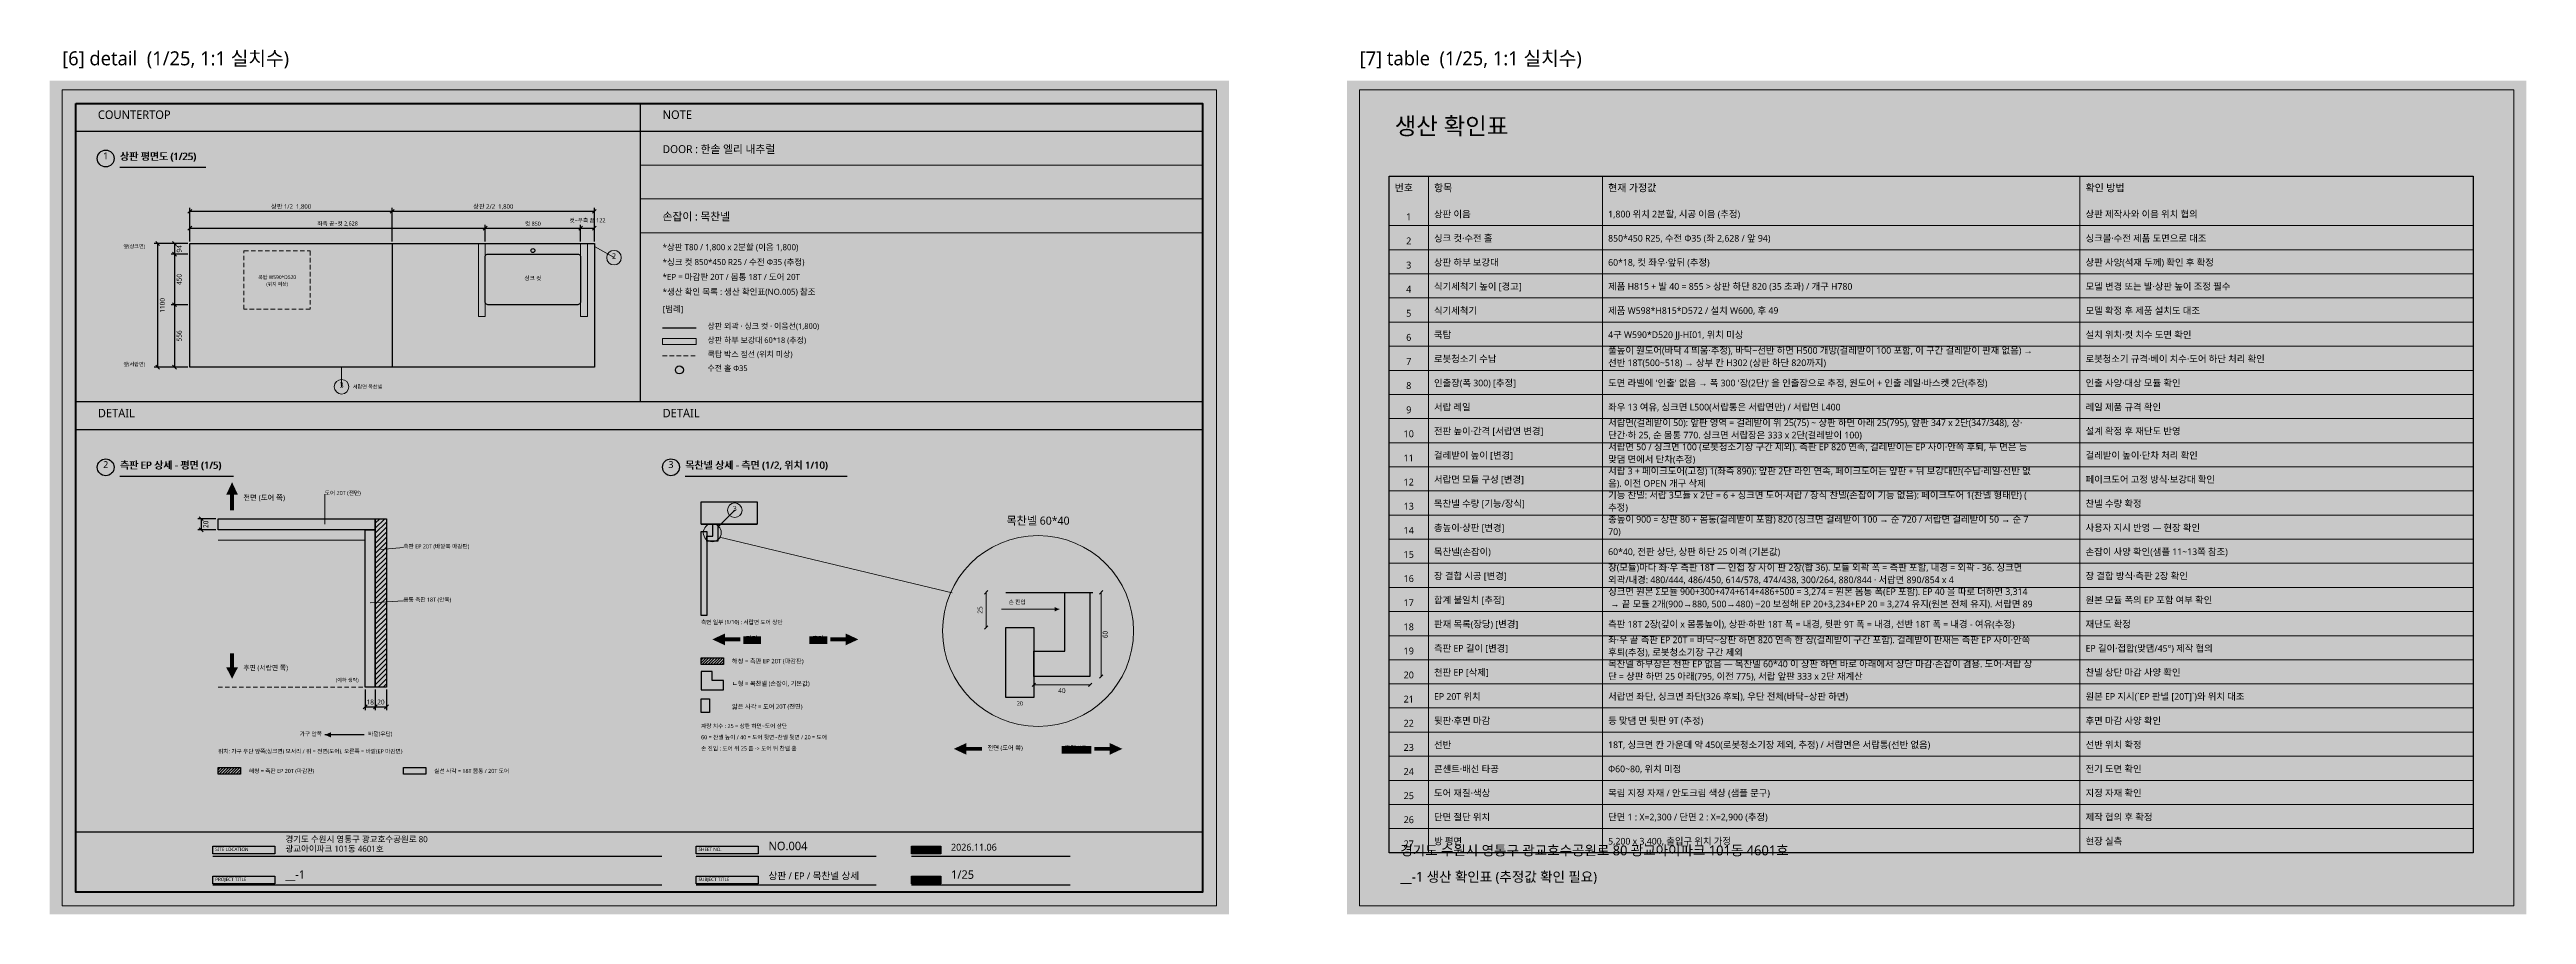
# Model space of a CAD drawing. Header units: millimetres. Extents: x 0 to 77490, y 0 to 7704.
# Drawn here: x 55440 to 77490, y 0 to 7704 of the extents above; entities that cross this region are included whole.
import ezdxf
from ezdxf.enums import TextEntityAlignment as Align

# ---------------------------------------------------------------- set-up
doc = ezdxf.new("R2010")
doc.units = ezdxf.units.MM
doc.header["$LTSCALE"] = 25
doc.layers.add('BG', color=7, linetype='Continuous', lineweight=0)
for name, color, linetype, lineweight, true_color in [('DIM', 7, 'Continuous', 13, 0x969696), ('FRAME', 7, 'Continuous', 100, 0x000000), ('NOTE_BLUE', 7, 'Continuous', 9, 0x0000ff), ('NOTE_RED', 7, 'Continuous', 25, 0xde0038), ('OUTLINE', 7, 'Continuous', 25, 0x000000), ('TEXT', 7, 'Continuous', 13, 0x000000), ('THIN', 7, 'Continuous', 5, 0x6e6e6e)]:
    doc.layers.add(name, color=color, linetype=linetype, lineweight=lineweight, true_color=true_color)
doc.layers.add('SHEET_FRAME_INFO', color=8, linetype='Continuous')
doc.styles.add('MALGUN', font='malgun.ttf')
doc.dimstyles.new('KAB', dxfattribs={"dimscale": 25, "dimtxt": 1.73, "dimasz": 0, "dimexe": 1.2, "dimexo": 0.8, "dimgap": 0.8, "dimtad": 1, "dimdec": 0, "dimtxsty": 'MALGUN', "dimtsz": 0.7, "dimcen": 2.5, "dimclrd": 256, "dimclre": 256, "dimclrt": 256, "dimazin": 3, "dimtfac": 1, "dimtmove": 0, "dimatfit": 3})

# ---------------------------------------------------------------- blocks, each defined once
blk = doc.blocks.new('FRAME_SHEET6')
at = {"layer": 'FRAME', "true_color": 0x555555}
h = blk.add_hatch(color=7, dxfattribs=at)
h.dxf.hatch_style = 1
h.paths.add_polyline_path([(1455, 607.5), (2005, 607.5), (2005, 540), (1455, 540)])
h = blk.add_hatch(color=7, dxfattribs=at)
h.dxf.hatch_style = 1
h.paths.add_polyline_path([(5757.5, 607.5), (6307.5, 607.5), (6307.5, 540), (5757.5, 540)])
h = blk.add_hatch(color=7, dxfattribs=at)
h.dxf.hatch_style = 1
h.paths.add_polyline_path([(7672.5, 607.5), (7935, 607.5), (7935, 540), (7672.5, 540)])
h = blk.add_hatch(color=7, dxfattribs=at)
h.dxf.hatch_style = 1
h.paths.add_polyline_path([(1455, 340), (2005, 340), (2005, 272.5), (1455, 272.5)])
h = blk.add_hatch(color=7, dxfattribs=at)
h.dxf.hatch_style = 1
h.paths.add_polyline_path([(5757.5, 340), (6307.5, 340), (6307.5, 272.5), (5757.5, 272.5)])
h = blk.add_hatch(color=7, dxfattribs=at)
h.dxf.hatch_style = 1
h.paths.add_polyline_path([(7672.5, 340), (7935, 340), (7935, 272.5), (7672.5, 272.5)])
at = {"layer": 'FRAME', "lineweight": 25, "true_color": 0x000000}
for p, q in [((5257.5, 7210), (5257.5, 4567.5)), ((235, 6975), (10265, 6975)), ((235, 4567.5), (10265, 4567.5)), ((235, 4320), (10265, 4320)), ((235, 737.5), (10265, 737.5))]:
    blk.add_line(p, q, dxfattribs=at)
at = {"layer": 'FRAME', "lineweight": 13, "true_color": 0x000000}
for p, q in [((5257.5, 6672.5), (10265, 6672.5)), ((5257.5, 6372.5), (10265, 6372.5)), ((5257.5, 6070), (10265, 6070))]:
    blk.add_line(p, q, dxfattribs=at)
blk.add_lwpolyline([(112.5, 7345), (10387.5, 7345), (10387.5, 77.5), (112.5, 77.5)], close=True, dxfattribs=at)
at = {"layer": 'FRAME', "lineweight": 100, "true_color": 0x000000}
blk.add_lwpolyline([(235, 7222.5), (10265, 7222.5), (10265, 200), (235, 200)], close=True, dxfattribs=at)
at = {"layer": 'OUTLINE', "lineweight": 25, "true_color": 0x000000}
for p, q in [((1455, 520), (5450, 520)), ((5757.5, 520), (7357.5, 520)), ((7672.5, 520), (9085, 520)), ((1455, 265), (5450, 265)), ((5757.5, 265), (7357.5, 265)), ((7672.5, 265), (9085, 265))]:
    blk.add_line(p, q, dxfattribs=at)
for points in [[(1455, 607.5), (2005, 607.5), (2005, 540), (1455, 540)], [(5757.5, 607.5), (6307.5, 607.5), (6307.5, 540), (5757.5, 540)], [(7672.5, 607.5), (7935, 607.5), (7935, 540), (7672.5, 540)], [(1455, 340), (2005, 340), (2005, 272.5), (1455, 272.5)], [(5757.5, 340), (6307.5, 340), (6307.5, 272.5), (5757.5, 272.5)], [(7672.5, 340), (7935, 340), (7935, 272.5), (7672.5, 272.5)]]:
    blk.add_lwpolyline(points, close=True, dxfattribs=at)
at = {"layer": 'TEXT', "true_color": 0x000000, "style": 'MALGUN'}
for s, height, p in [('COUNTERTOP', 75.6, (430, 7062.5)), ('NOTE', 75.6, (5457.5, 7062.5)), ('DETAIL', 75.6, (430, 4405)), ('DETAIL', 75.6, (5457.5, 4405)), ('경기도 수원시 영통구 광교호수공원로 80', 54, (2100, 627.5)), ('광교아이파크 101동 4601호', 54, (2100, 542.5)), ('NO.004', 75.6, (6400, 550)), ('2026.11.06', 61.2, (8025, 550)), ('__-1', 75.6, (2100, 295)), ('상판 / EP / 목찬넬 상세', 61.2, (6400, 295)), ('1/25', 75.6, (8025, 295))]:
    blk.add_text(s, height=height, dxfattribs=at).set_placement(p, align=Align.BOTTOM_LEFT)
at = {"layer": 'TEXT', "true_color": 0xffffff, "style": 'MALGUN'}
for s, p in [('SITE LOCATION', (1475, 556.25)), ('SHEET NO.', (5777.5, 556.25)), ('DATE', (7692.5, 556.25)), ('PROJECT TITLE', (1475, 288.75)), ('SUBJECT TITLE', (5777.5, 288.75)), ('SCALE', (7692.5, 288.75))]:
    blk.add_text(s, height=30.6, dxfattribs=at).set_placement(p, align=Align.BOTTOM_LEFT)
blk = doc.blocks.new('NOTE_S6')
at = {"layer": 'NOTE_BLUE', "true_color": 0x0000ff, "style": 'MALGUN'}
blk.add_text('*EP = 마감판 20T / 몸통 18T / 도어 20T', height=54, dxfattribs=at).set_placement((5457.5, 5635), align=Align.BOTTOM_LEFT)
at = {"layer": 'NOTE_RED', "true_color": 0xde0038, "style": 'MALGUN'}
for s, height, p in [('손잡이 : 목찬넬', 70.2, (5457.5, 6160)), ('*싱크 컷 850*450 R25 / 수전 Φ35 (추정)', 54, (5457.5, 5767.5))]:
    blk.add_text(s, height=height, dxfattribs=at).set_placement(p, align=Align.BOTTOM_LEFT)
at = {"layer": 'TEXT', "true_color": 0x000000, "style": 'MALGUN'}
for s, height, p in [('DOOR : 한솔 엘리 내추럴', 70.2, (5457.5, 6760)), ('*상판 T80 / 1,800 x 2분할 (이음 1,800)', 54, (5457.5, 5900)), ('*생산 확인 목록 : 생산 확인표(NO.005) 참조', 54, (5457.5, 5502.5))]:
    blk.add_text(s, height=height, dxfattribs=at).set_placement(p, align=Align.BOTTOM_LEFT)
blk = doc.blocks.new('LEGEND_S6')
at = {"layer": 'NOTE_BLUE', "lineweight": 9, "true_color": 0x0000ff}
blk.add_lwpolyline([(5457.5, 5130), (5757.5, 5130), (5757.5, 5075), (5457.5, 5075)], close=True, dxfattribs=at)
at = {"layer": 'NOTE_RED', "lineweight": 13, "true_color": 0xde0038}
for p, q in [((5457.5, 4975), (5497.5, 4975)), ((5520, 4975), (5560, 4975)), ((5582.5, 4975), (5622.5, 4975)), ((5645, 4975), (5685, 4975)), ((5707.5, 4975), (5747.5, 4975))]:
    blk.add_line(p, q, dxfattribs=at)
at = {"layer": 'OUTLINE', "lineweight": 25, "true_color": 0x000000}
blk.add_line((5457.5, 5225), (5757.5, 5225), dxfattribs=at)
blk.add_circle((5607.5, 4850), 35, dxfattribs=at)
at = {"layer": 'TEXT', "true_color": 0x000000, "style": 'MALGUN'}
for s, height, p in [('[범례]', 54, (5457.5, 5350)), ('상판 외곽 · 싱크 컷 · 이음선(1,800)', 50.4, (5857.5, 5200)), ('상판 하부 보강대 60*18 (추정)', 50.4, (5857.5, 5075)), ('쿡탑 박스 점선 (위치 미상)', 50.4, (5857.5, 4950)), ('수전 홀 Φ35', 50.4, (5857.5, 4825))]:
    blk.add_text(s, height=height, dxfattribs=at).set_placement(p, align=Align.BOTTOM_LEFT)
blk = doc.blocks.new('DETAIL_CHANNEL_S6')
at = {"layer": 'OUTLINE', "true_color": 0x0000ff}
h = blk.add_hatch(color=7, dxfattribs=at)
h.dxf.hatch_style = 1
h.paths.add_polyline_path([(8988, 2719), (8948, 2739), (8948, 2699)])
at = {"layer": 'OUTLINE', "true_color": 0x000000}
h = blk.add_hatch(color=7, dxfattribs=at)
h.dxf.hatch_style = 1
h.paths.add_polyline_path([(6150, 2467), (6012, 2467), (6012, 2502), (5900, 2450), (6012, 2398), (6012, 2433), (6150, 2433)])
at = {"layer": 'OUTLINE', "true_color": 0xe1e1e1}
h = blk.add_hatch(color=7, dxfattribs=at)
h.dxf.hatch_style = 1
h.paths.add_polyline_path([(6175, 2477), (6335, 2477), (6335, 2408), (6175, 2408)])
h = blk.add_hatch(color=7, dxfattribs=at)
h.dxf.hatch_style = 1
h.paths.add_polyline_path([(6765, 2477), (6925, 2477), (6925, 2408), (6765, 2408)])
at = {"layer": 'OUTLINE', "true_color": 0x000000}
h = blk.add_hatch(color=7, dxfattribs=at)
h.dxf.hatch_style = 1
h.paths.add_polyline_path([(6950, 2433), (7088, 2433), (7088, 2398), (7200, 2450), (7088, 2502), (7088, 2467), (6950, 2467)])
h = blk.add_hatch(color=7, dxfattribs=at)
h.dxf.hatch_style = 1
h.paths.add_polyline_path([(8300, 1492), (8162, 1492), (8162, 1527), (8050, 1475), (8162, 1423), (8162, 1458), (8300, 1458)])
at = {"layer": 'OUTLINE', "true_color": 0xe1e1e1}
h = blk.add_hatch(color=7, dxfattribs=at)
h.dxf.hatch_style = 1
h.paths.add_polyline_path([(8325, 1502), (8716, 1502), (8716, 1433), (8325, 1433)])
h = blk.add_hatch(color=7, dxfattribs=at)
h.dxf.hatch_style = 1
h.paths.add_polyline_path([(9011, 1502), (9275, 1502), (9275, 1433), (9011, 1433)])
at = {"layer": 'OUTLINE', "true_color": 0x000000}
h = blk.add_hatch(color=7, dxfattribs=at)
h.dxf.hatch_style = 1
h.paths.add_polyline_path([(9300, 1458), (9438, 1458), (9438, 1423), (9550, 1475), (9438, 1527), (9438, 1492), (9300, 1492)])
at = {"layer": 'THIN', "lineweight": 5, "true_color": 0xa5a5a5}
h = blk.add_hatch(dxfattribs=at)
h.set_pattern_fill('ANSI31', scale=5.56777)
h.paths.add_polyline_path([(5800, 2285), (6000, 2285), (6000, 2225), (5800, 2225)])
at = {"layer": 'FRAME', "lineweight": 25, "true_color": 0x000000}
blk.add_line((5658, 3905), (7101, 3905), dxfattribs=at)
at = {"layer": 'NOTE_BLUE', "lineweight": 9, "true_color": 0x0000ff}
for p, q in [((6100, 3600), (5958, 3458)), ((5964, 3360), (8035, 2865)), ((8322, 2854), (8352, 2884)), ((8338, 2869), (8338, 2556)), ((9348, 2854), (9378, 2884)), ((9362, 2869), (9362, 2119)), ((8475, 2719), (8988, 2719)), ((8322, 2541), (8352, 2571)), ((8748, 2029), (8778, 2059)), ((8762, 2044), (9262, 2044)), ((9248, 2029), (9278, 2059)), ((9348, 2104), (9378, 2134))]:
    blk.add_line(p, q, dxfattribs=at)
for centre, radius in [((6100, 3600), 65), ((5900, 3400), 80), ((8800, 2525), 850)]:
    blk.add_circle(centre, radius, dxfattribs=at)
at = {"layer": 'OUTLINE', "lineweight": 25, "true_color": 0x000000}
for p, q in [((5800, 3475), (6300, 3475)), ((8512, 2869), (9288, 2869))]:
    blk.add_line(p, q, dxfattribs=at)
for points in [[(5800, 3675), (6300, 3675), (6300, 3475), (5800, 3475)], [(5800, 3412), (5850, 3412), (5850, 2662), (5800, 2662)], [(5905, 3475), (5950, 3475), (5950, 3325), (5850, 3325), (5850, 3370), (5905, 3370)], [(9038, 2869), (9262, 2869), (9262, 2119), (8762, 2119), (8762, 2344), (9038, 2344)], [(8512, 2556), (8762, 2556), (8762, 1931), (8512, 1931)], [(5800, 2285), (6000, 2285), (6000, 2225), (5800, 2225)], [(5800, 2000), (6000, 2000), (6000, 2085), (5900, 2085), (5900, 2165), (5800, 2165)], [(5800, 1920), (5875, 1920), (5875, 1800), (5800, 1800)]]:
    blk.add_lwpolyline(points, close=True, dxfattribs=at)
blk.add_circle((5532, 3983), 75, dxfattribs=at)
at = {"layer": 'NOTE_BLUE', "true_color": 0x0000ff, "style": 'MALGUN'}
for s, height, p in [('3', 46.8, (6100, 3578)), ('목찬넬 60*40', 72, (8800, 3450)), ('40', 43.2, (9012, 1959)), ('20', 36, (8638, 1851))]:
    blk.add_text(s, height=height, dxfattribs=at).set_placement(p, align=Align.BOTTOM_CENTER)
for s, p in [('25', (8318, 2712)), ('60', (9432, 2494))]:
    blk.add_text(s, height=43.2, rotation=90, dxfattribs=at).set_placement(p, align=Align.BOTTOM_CENTER)
for s, p in [('손 진입', (8538, 2754)), ('파랑 치수 : 25 = 상판 하면~도어 상단', (5800, 1650)), ('60 = 찬넬 높이 / 40 = 도어 뒷면~찬넬 뒷면 / 20 = 도어', (5800, 1550)), ('손 진입 : 도어 위 25 틈 -> 도어 뒤 찬넬 홈', (5800, 1450))]:
    blk.add_text(s, height=36, dxfattribs=at).set_placement(p, align=Align.BOTTOM_LEFT)
at = {"layer": 'TEXT', "true_color": 0x000000, "style": 'MALGUN'}
blk.add_text('3', height=61.2, dxfattribs=at).set_placement((5532, 3958), align=Align.BOTTOM_CENTER)
for s, height, p in [('목찬넬 상세 - 측면 (1/2, 위치 1/10)', 64.8, (5658, 3950)), ('목찬넬 상세 - 측면 (1/2, 위치 1/10)', 64.8, (5662, 3950)), ('측면 일부 (1/10) : 서랍면 도어 상단', 36, (5800, 2575)), ('전면', 39.6, (6200, 2428)), ('후면', 39.6, (6790, 2428)), ('해칭 = 측판 EP 20T (마감판)', 39.6, (6075, 2225)), ('ㄴ형 = 목찬넬 (손잡이, 기본값)', 39.6, (6075, 2025)), ('얇은 사각 = 도어 20T (전면)', 39.6, (6075, 1820)), ('전면 (도어 쪽)', 39.6, (8350, 1452)), ('후면 (벽)', 39.6, (9036, 1452))]:
    blk.add_text(s, height=height, dxfattribs=at).set_placement(p, align=Align.BOTTOM_LEFT)
blk = doc.blocks.new('FRAME_SHEET7')
at = {"layer": 'FRAME', "true_color": 0x555555}
h = blk.add_hatch(color=7, dxfattribs=at)
h.dxf.hatch_style = 1
h.paths.add_polyline_path([(375, 6575), (10025, 6575), (10025, 6350), (375, 6350)])
at = {"layer": 'FRAME', "lineweight": 13, "true_color": 0x000000}
for p, q in [((725, 6575), (725, 550)), ((2275, 6575), (2275, 550)), ((6525, 6575), (6525, 550)), ((375, 6135), (10025, 6135)), ((375, 5920), (10025, 5920)), ((375, 5706), (10025, 5706)), ((375, 5491), (10025, 5491)), ((375, 5276), (10025, 5276)), ((375, 5061), (10025, 5061)), ((375, 4846), (10025, 4846)), ((375, 4631), (10025, 4631)), ((375, 4417), (10025, 4417)), ((375, 4202), (10025, 4202)), ((375, 3987), (10025, 3987)), ((375, 3772), (10025, 3772)), ((375, 3557), (10025, 3557)), ((375, 3343), (10025, 3343)), ((375, 3128), (10025, 3128)), ((375, 2913), (10025, 2913)), ((375, 2698), (10025, 2698)), ((375, 2483), (10025, 2483)), ((375, 2269), (10025, 2269)), ((375, 2054), (10025, 2054)), ((375, 1839), (10025, 1839)), ((375, 1624), (10025, 1624)), ((375, 1409), (10025, 1409)), ((375, 1194), (10025, 1194)), ((375, 980), (10025, 980)), ((375, 765), (10025, 765))]:
    blk.add_line(p, q, dxfattribs=at)
blk.add_lwpolyline([(112, 7345), (10388, 7345), (10388, 78), (112, 78)], close=True, dxfattribs=at)
at = {"layer": 'FRAME', "lineweight": 25, "true_color": 0x000000}
blk.add_lwpolyline([(375, 6575), (10025, 6575), (10025, 550), (375, 550)], close=True, dxfattribs=at)
at = {"layer": 'NOTE_BLUE', "true_color": 0x0000ff, "style": 'MALGUN'}
for s, p in [('상판 제작사와 이음 위치 협의', (6575, 6190)), ('싱크볼·수전 제품 도면으로 대조', (6575, 5975)), ('상판 사양(석재 두께) 확인 후 확정', (6575, 5760)), ('모델 변경 또는 발·상판 높이 조정 필수', (6575, 5546)), ('모델 확정 후 제품 설치도 대조', (6575, 5331)), ('설치 위치·컷 치수 도면 확인', (6575, 5116)), ('로봇청소기 규격·베이 치수·도어 하단 처리 확인', (6575, 4901)), ('인출 사양·대상 모듈 확인', (6575, 4686)), ('레일 제품 규격 확인', (6575, 4471)), ('설계 확정 후 재단도 반영', (6575, 4257)), ('걸레받이 높이·단차 처리 확인', (6575, 4042)), ('페이크도어 고정 방식·보강대 확인', (6575, 3827)), ('찬넬 수량 확정', (6575, 3612)), ('사용자 지시 반영 — 현장 확인', (6575, 3397)), ('손잡이 사양 확인(샘플 11~13쪽 참조)', (6575, 3183)), ('장 결합 방식·측판 2장 확인', (6575, 2968)), ('원본 모듈 폭의 EP 포함 여부 확인', (6575, 2753)), ('재단도 확정', (6575, 2538)), ('EP 길이·접합(맞댐/45°) 제작 협의', (6575, 2323)), ('찬넬 상단 마감 사양 확인', (6575, 2109)), ('원본 EP 지시(`EP 판넬 [20T]`)와 위치 대조', (6575, 1894)), ('후면 마감 사양 확인', (6575, 1679)), ('선반 위치 확정', (6575, 1464)), ('전기 도면 확인', (6575, 1249)), ('지정 자재 확인', (6575, 1034)), ('제작 협의 후 확정', (6575, 820)), ('현장 실측', (6575, 605))]:
    blk.add_text(s, height=59.4, dxfattribs=at).set_placement(p, align=Align.BOTTOM_LEFT)
at = {"layer": 'NOTE_RED', "true_color": 0xde0038, "style": 'MALGUN'}
for s, p in [('1,800 위치 2분할, 시공 이음 (추정)', (2325, 6190)), ('850*450 R25, 수전 Φ35 (좌 2,628 / 앞 94)', (2325, 5975)), ('60*18, 컷 좌우·앞뒤 (추정)', (2325, 5760)), ('제품 H815 + 발 40 = 855 > 상판 하단 820 (35 초과) / 개구 H780', (2325, 5546)), ('제품 W598*H815*D572 / 설치 W600, 후 49', (2325, 5331)), ('4구 W590*D520 JJ-HI01, 위치 미상', (2325, 5116)), ('풀높이 원도어(바닥 4 띄움·추정), 바닥~선반 하면 H500 개방(걸레받이 100 포함, 이 구간 걸레받이 판재 없음) → ', (2325, 4976)), ('선반 18T(500~518) → 상부 칸 H302 (상판 하단 820까지)', (2325, 4866)), ("도면 라벨에 '인출' 없음 → 폭 300 '장(2단)' 을 인출장으로 추정, 원도어 + 인출 레일·바스켓 2단(추정)", (2325, 4686)), ('좌우 13 여유, 싱크면 L500(서랍통은 서랍면만) / 서랍면 L400', (2325, 4471)), ('서랍면(걸레받이 50): 앞판 영역 = 걸레받이 위 25(75) ~ 상판 하면 아래 25(795), 앞판 347 x 2단(347/348), 상·', (2325, 4332)), ('서랍면 50 / 싱크면 100 (로봇청소기장 구간 제외). 측판 EP 820 연속, 걸레받이는 EP 사이·안쪽 후퇴, 두 면은 등 ', (2325, 4117)), ('단간·하 25, 순 몸통 770. 싱크면 서랍장은 333 x 2단(걸레받이 100)', (2325, 4222)), ('서랍 3 + 페이크도어(고정) 1(좌측 890): 앞판 2단 라인 연속, 페이크도어는 앞판 + 뒤 보강대만(수납·레일·선반 없', (2325, 3902)), ('맞댐 면에서 단차(추정)', (2325, 4007)), ('음). 이전 OPEN 개구 삭제', (2325, 3792)), ('기능 찬넬: 서랍 3모듈 x 2단 = 6 + 싱크면 도어·서랍 / 장식 찬넬(손잡이 기능 없음): 페이크도어 1(찬넬 형태만) (', (2325, 3687)), ('추정)', (2325, 3577)), ('총높이 900 = 상판 80 + 몸통(걸레받이 포함) 820 (싱크면 걸레받이 100 → 순 720 / 서랍면 걸레받이 50 → 순 7', (2325, 3472)), ('70)', (2325, 3362)), ('60*40, 전판 상단, 상판 하단 25 이격 (기본값)', (2325, 3183)), ('장(모듈)마다 좌·우 측판 18T — 인접 장 사이 판 2장(합 36). 모듈 외곽 폭 = 측판 포함, 내경 = 외곽 - 36. 싱크면 ', (2325, 3043)), ('외곽/내경: 480/444, 486/450, 614/578, 474/438, 300/264, 880/844 · 서랍면 890/854 x 4', (2325, 2933)), ('싱크면 원본 Σ모듈 900+300+474+614+486+500 = 3,274 = 원본 몸통 폭(EP 포함). EP 40 을 따로 더하면 3,314', (2325, 2828)), (' → 끝 모듈 2개(900→880, 500→480) −20 보정해 EP 20+3,234+EP 20 = 3,274 유지(원본 전체 유지). 서랍면 89', (2325, 2718)), ('좌·우 끝 측판 EP 20T = 바닥~상판 하면 820 연속 한 장(걸레받이 구간 포함). 걸레받이 판재는 측판 EP 사이·안쪽 ', (2325, 2398)), ('측판 18T 2장(깊이 x 몸통높이), 상판·하판 18T 폭 = 내경, 뒷판 9T 폭 = 내경, 선반 18T 폭 = 내경 - 여유(추정)', (2325, 2538)), ('후퇴(추정), 로봇청소기장 구간 제외', (2325, 2288)), ('목찬넬 하부장은 천판 EP 없음 — 목찬넬 60*40 이 상판 하면 바로 아래에서 상단 마감·손잡이 겸용. 도어·서랍 상', (2325, 2184)), ('단 = 상판 하면 25 아래(795, 이전 775), 서랍 앞판 333 x 2단 재계산', (2325, 2074)), ('서랍면 좌단, 싱크면 좌단(326 후퇴), 우단 전체(바닥~상판 하면)', (2325, 1894)), ('등 맞댐 면 뒷판 9T (추정)', (2325, 1679)), ('18T, 싱크면 칸 가운데 약 450(로봇청소기장 제외, 추정) / 서랍면은 서랍통(선반 없음)', (2325, 1464)), ('Φ60~80, 위치 미정', (2325, 1249)), ('목림 지정 자재 / 안도크림 색상 (샘플 문구)', (2325, 1034)), ('단면 1 : X=2,300 / 단면 2 : X=2,900 (추정)', (2325, 820)), ('5,200 x 3,400, 출입구 위치 가정', (2325, 605))]:
    blk.add_text(s, height=59.4, dxfattribs=at).set_placement(p, align=Align.BOTTOM_LEFT)
at = {"layer": 'TEXT', "true_color": 0x000000, "style": 'MALGUN'}
for s, height, p in [('생산 확인표', 153, (425, 6900)), ('상판 이음', 59.4, (775, 6190)), ('싱크 컷·수전 홀', 59.4, (775, 5975)), ('상판 하부 보강대', 59.4, (775, 5760)), ('식기세척기 높이 [경고]', 59.4, (775, 5546)), ('식기세척기', 59.4, (775, 5331)), ('쿡탑', 59.4, (775, 5116)), ('로봇청소기 수납', 59.4, (775, 4901)), ('인출장(폭 300) [추정]', 59.4, (775, 4686)), ('서랍 레일', 59.4, (775, 4471)), ('전판 높이·간격 [서랍면 변경]', 59.4, (775, 4257)), ('걸레받이 높이 [변경]', 59.4, (775, 4042)), ('서랍면 모듈 구성 [변경]', 59.4, (775, 3827)), ('목찬넬 수량 [기능/장식]', 59.4, (775, 3612)), ('총높이·상판 [변경]', 59.4, (775, 3397)), ('목찬넬(손잡이)', 59.4, (775, 3183)), ('장 결합 시공 [변경]', 59.4, (775, 2968)), ('합계 불일치 [추정]', 59.4, (775, 2753)), ('판재 목록(장당) [변경]', 59.4, (775, 2538)), ('측판 EP 길이 [변경]', 59.4, (775, 2323)), ('천판 EP [삭제]', 59.4, (775, 2109)), ('뒷판·후면 마감', 59.4, (775, 1679)), ('EP 20T 위치', 59.4, (775, 1894)), ('선반', 59.4, (775, 1464)), ('콘센트·배선 타공', 59.4, (775, 1249)), ('도어 재질·색상', 59.4, (775, 1034)), ('단면 절단 위치', 59.4, (775, 820)), ('방 평면', 59.4, (775, 605)), ('경기도 수원시 영통구 광교호수공원로 80 광교아이파크 101동 4601호', 88.2, (475, 500)), ('__-1 생산 확인표 (추정값 확인 필요)', 88.2, (475, 265))]:
    blk.add_text(s, height=height, dxfattribs=at).set_placement(p, align=Align.BOTTOM_LEFT)
at = {"layer": 'TEXT', "true_color": 0xffffff, "style": 'MALGUN'}
for s, p in [('번호', (425, 6420)), ('항목', (775, 6420)), ('현재 가정값', (2325, 6420)), ('확인 방법', (6575, 6420))]:
    blk.add_text(s, height=64.8, dxfattribs=at).set_placement(p, align=Align.BOTTOM_LEFT)
at = {"layer": 'TEXT', "true_color": 0x000000, "style": 'MALGUN'}
for s, p in [('1', (550, 6165)), ('2', (550, 5950)), ('3', (550, 5735)), ('4', (550, 5521)), ('5', (550, 5306)), ('6', (550, 5091)), ('7', (550, 4876)), ('8', (550, 4661)), ('9', (550, 4446)), ('10', (550, 4232)), ('11', (550, 4017)), ('12', (550, 3802)), ('13', (550, 3587)), ('14', (550, 3372)), ('15', (550, 3158)), ('16', (550, 2943)), ('17', (550, 2728)), ('18', (550, 2513)), ('19', (550, 2298)), ('20', (550, 2084)), ('21', (550, 1869)), ('22', (550, 1654)), ('23', (550, 1439)), ('24', (550, 1224)), ('25', (550, 1009)), ('26', (550, 795)), ('27', (550, 580))]:
    blk.add_text(s, height=61.2, dxfattribs=at).set_placement(p, align=Align.BOTTOM_CENTER)
blk = doc.blocks.new('DETAIL_COUNTERTOP_S6')
at = {"layer": 'FRAME', "lineweight": 25, "true_color": 0x000000}
blk.add_line((625, 6655), (1391.6, 6655), dxfattribs=at)
at = {"layer": 'NOTE_BLUE', "lineweight": 9, "true_color": 0x0000ff}
for p, q in [((5025, 5850), (4850, 5950)), ((2600, 4700), (2600, 4875))]:
    blk.add_line(p, q, dxfattribs=at)
for points in [[(3818, 5975), (3878, 5975), (3878, 5325), (3818, 5325)], [(4728, 5975), (4788, 5975), (4788, 5325), (4728, 5325)]]:
    blk.add_lwpolyline(points, close=True, dxfattribs=at)
for centre in [(5025, 5850), (2600, 4700)]:
    blk.add_circle(centre, 65, dxfattribs=at)
at = {"layer": 'NOTE_RED', "lineweight": 13, "true_color": 0xde0038}
for p, q in [((1731, 5910), (1771, 5910)), ((1731, 5890), (1731, 5910)), ((1731, 5827.5), (1731, 5867.5)), ((1731, 5765), (1731, 5805)), ((1731, 5702.5), (1731, 5742.5)), ((1793.5, 5910), (1833.5, 5910)), ((1856, 5910), (1896, 5910)), ((1918.5, 5910), (1958.5, 5910)), ((1981, 5910), (2021, 5910)), ((2043.5, 5910), (2083.5, 5910)), ((2106, 5910), (2146, 5910)), ((2168.5, 5910), (2208.5, 5910)), ((2231, 5910), (2271, 5910)), ((2293.5, 5910), (2321, 5910)), ((2321, 5910), (2321, 5870)), ((2321, 5847.5), (2321, 5807.5)), ((2321, 5785), (2321, 5745)), ((1731, 5640), (1731, 5680)), ((1731, 5577.5), (1731, 5617.5)), ((1731, 5515), (1731, 5555)), ((2321, 5722.5), (2321, 5682.5)), ((2321, 5660), (2321, 5620)), ((2321, 5597.5), (2321, 5557.5)), ((2321, 5535), (2321, 5495)), ((1731, 5452.5), (1731, 5492.5)), ((1731, 5390), (1731, 5430)), ((1758.5, 5390), (1731, 5390)), ((1821, 5390), (1781, 5390)), ((1883.5, 5390), (1843.5, 5390)), ((1946, 5390), (1906, 5390)), ((2008.5, 5390), (1968.5, 5390)), ((2071, 5390), (2031, 5390)), ((2133.5, 5390), (2093.5, 5390)), ((2196, 5390), (2156, 5390)), ((2258.5, 5390), (2218.5, 5390)), ((2321, 5390), (2281, 5390)), ((2321, 5472.5), (2321, 5432.5)), ((2321, 5410), (2321, 5390))]:
    blk.add_line(p, q, dxfattribs=at)
at = {"layer": 'OUTLINE', "lineweight": 25, "true_color": 0x000000}
blk.add_line((3050, 5975), (3050, 4875), dxfattribs=at)
for points in [[(1250, 5975), (4850, 5975), (4850, 4875), (1250, 4875)], [(4703, 5881), (4709.5, 5880.1), (4715.5, 5877.7), (4720.7, 5873.7), (4724.7, 5868.5), (4727.1, 5862.5), (4728, 5856), (4728, 5456), (4727.1, 5449.5), (4724.7, 5443.5), (4720.7, 5438.3), (4715.5, 5434.3), (4709.5, 5431.9), (4703, 5431), (3903, 5431), (3896.5, 5431.9), (3890.5, 5434.3), (3885.3, 5438.3), (3881.3, 5443.5), (3878.9, 5449.5), (3878, 5456), (3878, 5856), (3878.9, 5862.5), (3881.3, 5868.5), (3885.3, 5873.7), (3890.5, 5877.7), (3896.5, 5880.1), (3903, 5881)]]:
    blk.add_lwpolyline(points, close=True, dxfattribs=at)
for centre, radius in [((500, 6732.5), 75), ((4303, 5913), 17.5)]:
    blk.add_circle(centre, radius, dxfattribs=at)
at = {"layer": 'NOTE_BLUE', "true_color": 0x0000ff, "style": 'MALGUN'}
for s, height, p in [('2', 46.8, (5025, 5827.5)), ('싱크 컷', 36, (4303, 5638.5)), ('3', 46.8, (2600, 4677.5))]:
    blk.add_text(s, height=height, dxfattribs=at).set_placement(p, align=Align.BOTTOM_CENTER)
blk.add_text('서랍면 목찬넬', height=32.4, dxfattribs=at).set_placement((2700, 4675), align=Align.BOTTOM_LEFT)
at = {"layer": 'NOTE_RED', "true_color": 0xde0038, "style": 'MALGUN'}
for s, height, p in [('쿡탑 W590*D520', 32.4, (2026, 5650)), ('(위치 미상)', 30.6, (2026, 5590))]:
    blk.add_text(s, height=height, dxfattribs=at).set_placement(p, align=Align.BOTTOM_CENTER)
at = {"layer": 'TEXT', "true_color": 0x000000, "style": 'MALGUN'}
blk.add_text('1', height=61.2, dxfattribs=at).set_placement((500, 6707.5), align=Align.BOTTOM_CENTER)
for p in [(625, 6700), (630, 6700)]:
    blk.add_text('상판 평면도 (1/25)', height=64.8, dxfattribs=at).set_placement(p, align=Align.BOTTOM_LEFT)
at = {"layer": 'TEXT', "true_color": 0x5a5a5a, "style": 'MALGUN'}
for s, p in [('앞(싱크면)', (850, 5925)), ('앞(서랍면)', (850, 4875))]:
    blk.add_text(s, height=32.4, dxfattribs=at).set_placement(p, align=Align.BOTTOM_RIGHT)
at = {"layer": 'DIM', "lineweight": 13, "true_color": 0x5a5a5a}
for base, p1, p2, text, override in [((1250, 6262.5), (1250, 5975), (3050, 5975), '상판 1/2  1,800', {"dimscale": 25, "dimtxt": 1.584, "dimtsz": 0.7}), ((1250, 6112.5), (1250, 5975), (3878, 5975), '좌측 끝~컷 2,628', {"dimscale": 25, "dimtxt": 1.44, "dimtsz": 0.7}), ((3050, 6262.5), (3050, 5975), (4850, 5975), '상판 2/2  1,800', {"dimscale": 25, "dimtxt": 1.584, "dimtsz": 0.7}), ((3878, 6112.5), (3878, 5975), (4728, 5975), '컷 850', {"dimscale": 25, "dimtxt": 1.44, "dimtsz": 0.7}), ((4728, 6112.5), (4728, 5975), (4850, 5975), '컷~우측 끝 122', {"dimscale": 25, "dimtxt": 1.44, "dimtsz": 0.7})]:
    blk.add_linear_dim(base=base, p1=p1, p2=p2, text=text, dimstyle='KAB', override=override, dxfattribs=at).render()
for base, p1, p2 in [((962.5, 5975), (1250, 5975), (1250, 4875)), ((1112.5, 5975), (1250, 5975), (1250, 5881)), ((1112.5, 5881), (1250, 5881), (1250, 5431)), ((1112.5, 5431), (1250, 5431), (1250, 4875))]:
    blk.add_linear_dim(base=base, p1=p1, p2=p2, angle=90, dimstyle='KAB', override={"dimscale": 25, "dimtxt": 1.728, "dimtsz": 0.7}, dxfattribs=at).render()
blk = doc.blocks.new('DETAIL_EP_S6')
at = {"layer": 'OUTLINE', "true_color": 0x000000}
h = blk.add_hatch(color=7, dxfattribs=at)
h.dxf.hatch_style = 1
h.paths.add_polyline_path([(1642.5, 3600), (1642.5, 3737.5), (1677.5, 3737.5), (1625, 3850), (1572.5, 3737.5), (1607.5, 3737.5), (1607.5, 3600)])
at = {"layer": 'OUTLINE', "true_color": 0xe1e1e1}
h = blk.add_hatch(color=7, dxfattribs=at)
h.dxf.hatch_style = 1
h.paths.add_polyline_path([(1700, 3733.5), (2152.95, 3733.5), (2152.95, 3652.25), (1700, 3652.25)])
at = {"layer": 'OUTLINE', "true_color": 0x000000}
h = blk.add_hatch(color=7, dxfattribs=at)
h.dxf.hatch_style = 1
h.paths.add_polyline_path([(1607.5, 2325), (1607.5, 2201.25), (1572.5, 2201.25), (1625, 2100), (1677.5, 2201.25), (1642.5, 2201.25), (1642.5, 2325)])
at = {"layer": 'OUTLINE', "true_color": 0xe1e1e1}
h = blk.add_hatch(color=7, dxfattribs=at)
h.dxf.hatch_style = 1
h.paths.add_polyline_path([(1700, 2216.5), (2181.95, 2216.5), (2181.95, 2141.5), (1700, 2141.5)])
at = {"layer": 'OUTLINE', "true_color": 0x000000}
h = blk.add_hatch(color=7, dxfattribs=at)
h.dxf.hatch_style = 1
h.paths.add_polyline_path([(2450, 1600), (2505, 1622.5), (2505, 1577.5)])
at = {"layer": 'THIN', "lineweight": 5, "true_color": 0xa5a5a5}
h = blk.add_hatch(dxfattribs=at)
h.set_pattern_fill('ANSI31', scale=10.022)
h.paths.add_polyline_path([(2900, 3525), (3000, 3525), (3000, 2025), (2900, 2025)])
h = blk.add_hatch(dxfattribs=at)
h.set_pattern_fill('ANSI31', scale=5.5678)
h.paths.add_polyline_path([(1500, 1310), (1700, 1310), (1700, 1250), (1500, 1250)])
at = {"layer": 'FRAME', "lineweight": 25, "true_color": 0x000000}
blk.add_line((625, 3905), (1636.27, 3905), dxfattribs=at)
at = {"layer": 'NOTE_BLUE', "lineweight": 9, "true_color": 0x0000ff}
for p, q in [((2450, 3742.5), (2450, 3475)), ((3150, 3267.5), (2950, 3250)), ((3150, 2792.5), (2855, 2775))]:
    blk.add_line(p, q, dxfattribs=at)
at = {"layer": 'OUTLINE', "lineweight": 25, "true_color": 0x000000}
blk.add_line((2800, 1600), (2450, 1600), dxfattribs=at)
for points in [[(1500, 3525), (2900, 3525), (2900, 3425), (1500, 3425)], [(2810, 3425), (2900, 3425), (2900, 2025), (2810, 2025)], [(2900, 3525), (3000, 3525), (3000, 2025), (2900, 2025)], [(1500, 1310), (1700, 1310), (1700, 1250), (1500, 1250)], [(3150, 1310), (3350, 1310), (3350, 1250), (3150, 1250)]]:
    blk.add_lwpolyline(points, close=True, dxfattribs=at)
blk.add_circle((500, 3982.5), 75, dxfattribs=at)
at = {"layer": 'THIN', "lineweight": 5, "true_color": 0x6e6e6e}
for p, q in [((1500, 3335), (2810, 3335)), ((1500, 2025), (1540, 2025)), ((1562.5, 2025), (1602.5, 2025)), ((1625, 2025), (1665, 2025)), ((1687.5, 2025), (1727.5, 2025)), ((1750, 2025), (1790, 2025)), ((1812.5, 2025), (1852.5, 2025)), ((1875, 2025), (1915, 2025)), ((1937.5, 2025), (1977.5, 2025)), ((2000, 2025), (2040, 2025)), ((2062.5, 2025), (2102.5, 2025)), ((2125, 2025), (2165, 2025)), ((2187.5, 2025), (2227.5, 2025)), ((2250, 2025), (2290, 2025)), ((2312.5, 2025), (2352.5, 2025)), ((2375, 2025), (2415, 2025)), ((2437.5, 2025), (2477.5, 2025)), ((2500, 2025), (2540, 2025)), ((2562.5, 2025), (2602.5, 2025)), ((2625, 2025), (2665, 2025)), ((2687.5, 2025), (2727.5, 2025)), ((2750, 2025), (2790, 2025)), ((2812.5, 2025), (2852.5, 2025)), ((2875, 2025), (2915, 2025)), ((2937.5, 2025), (2977.5, 2025))]:
    blk.add_line(p, q, dxfattribs=at)
at = {"layer": 'NOTE_BLUE', "true_color": 0x0000ff, "style": 'MALGUN'}
for s, p in [('도어 20T (전면)', (2450, 3725)), ('측판 EP 20T (바깥쪽 마감판)', (3150, 3250)), ('몸통 측판 18T (안쪽)', (3150, 2775))]:
    blk.add_text(s, height=36, dxfattribs=at).set_placement(p, align=Align.BOTTOM_LEFT)
at = {"layer": 'TEXT', "true_color": 0x000000, "style": 'MALGUN'}
blk.add_text('2', height=61.2, dxfattribs=at).set_placement((500, 3957.5), align=Align.BOTTOM_CENTER)
for s, height, p in [('측판 EP 상세 - 평면 (1/5)', 64.8, (625, 3950)), ('측판 EP 상세 - 평면 (1/5)', 64.8, (630, 3950)), ('전면 (도어 쪽)', 46.8, (1725, 3675)), ('후면 (서랍면 쪽)', 43.2, (1725, 2162.5)), ('바깥(우단)', 36, (2837.5, 1580)), ('위치: 가구 우단 앞쪽(싱크면) 모서리 / 위 = 전면(도어), 오른쪽 = 바깥(EP 마감면)', 36, (1500, 1425)), ('해칭 = 측판 EP 20T (마감판)', 36, (1775, 1250)), ('실선 사각 = 18T 몸통 / 20T 도어', 36, (3425, 1250))]:
    blk.add_text(s, height=height, dxfattribs=at).set_placement(p, align=Align.BOTTOM_LEFT)
at = {"layer": 'TEXT', "true_color": 0x5a5a5a, "style": 'MALGUN'}
blk.add_text('(이하 생략)', height=32.4, dxfattribs=at).set_placement((2650, 2062.5), align=Align.BOTTOM_CENTER)
at = {"layer": 'TEXT', "true_color": 0x000000, "style": 'MALGUN'}
blk.add_text('가구 안쪽', height=36, dxfattribs=at).set_placement((2425, 1580), align=Align.BOTTOM_RIGHT)
at = {"layer": 'DIM', "lineweight": 13, "true_color": 0x5a5a5a}
blk.add_linear_dim(base=(1350, 3525), p1=(1500, 3525), p2=(1500, 3425), angle=90, text='20', dimstyle='KAB', override={"dimscale": 25, "dimtxt": 1.728, "dimtsz": 0.7}, dxfattribs=at).render()
for base, p1, p2, text in [((2810, 1850), (2810, 2025), (2900, 2025), '18'), ((2900, 1850), (2900, 2025), (3000, 2025), '20')]:
    blk.add_linear_dim(base=base, p1=p1, p2=p2, text=text, dimstyle='KAB', override={"dimscale": 25, "dimtxt": 1.728, "dimtsz": 0.7}, dxfattribs=at).render()

msp = doc.modelspace()

# ---------------------------------------------------------------- hatches: boundary and pattern name
at = {"layer": 'BG', "true_color": 0xffffff}
h = msp.add_hatch(color=7, dxfattribs=at)
h.dxf.hatch_style = 1
h.paths.add_polyline_path([(55440, 0), (65940, 0), (65940, 7425), (55440, 7425)])
h = msp.add_hatch(color=7, dxfattribs=at)
h.dxf.hatch_style = 1
h.paths.add_polyline_path([(66990, 0), (77490, 0), (77490, 7425), (66990, 7425)])

# ---------------------------------------------------------------- block references
for name, p in [('FRAME_SHEET6', (55440, 0)), ('FRAME_SHEET7', (66990, 0)), ('NOTE_S6', (55440, 0)), ('DETAIL_COUNTERTOP_S6', (55440, 0)), ('LEGEND_S6', (55440, 0)), ('DETAIL_EP_S6', (55440, 0)), ('DETAIL_CHANNEL_S6', (55440, 0))]:
    msp.add_blockref(name, p)

# ---------------------------------------------------------------- texts
at = {"layer": 'SHEET_FRAME_INFO', "style": 'MALGUN'}
for s, p in [('[6] detail  (1/25, 1:1 실치수)', (55552.5, 7525)), ('[7] table  (1/25, 1:1 실치수)', (67102.5, 7525))]:
    msp.add_text(s, height=125, dxfattribs=at).set_placement(p, align=Align.BOTTOM_LEFT)

doc.saveas('drawing.dxf')
